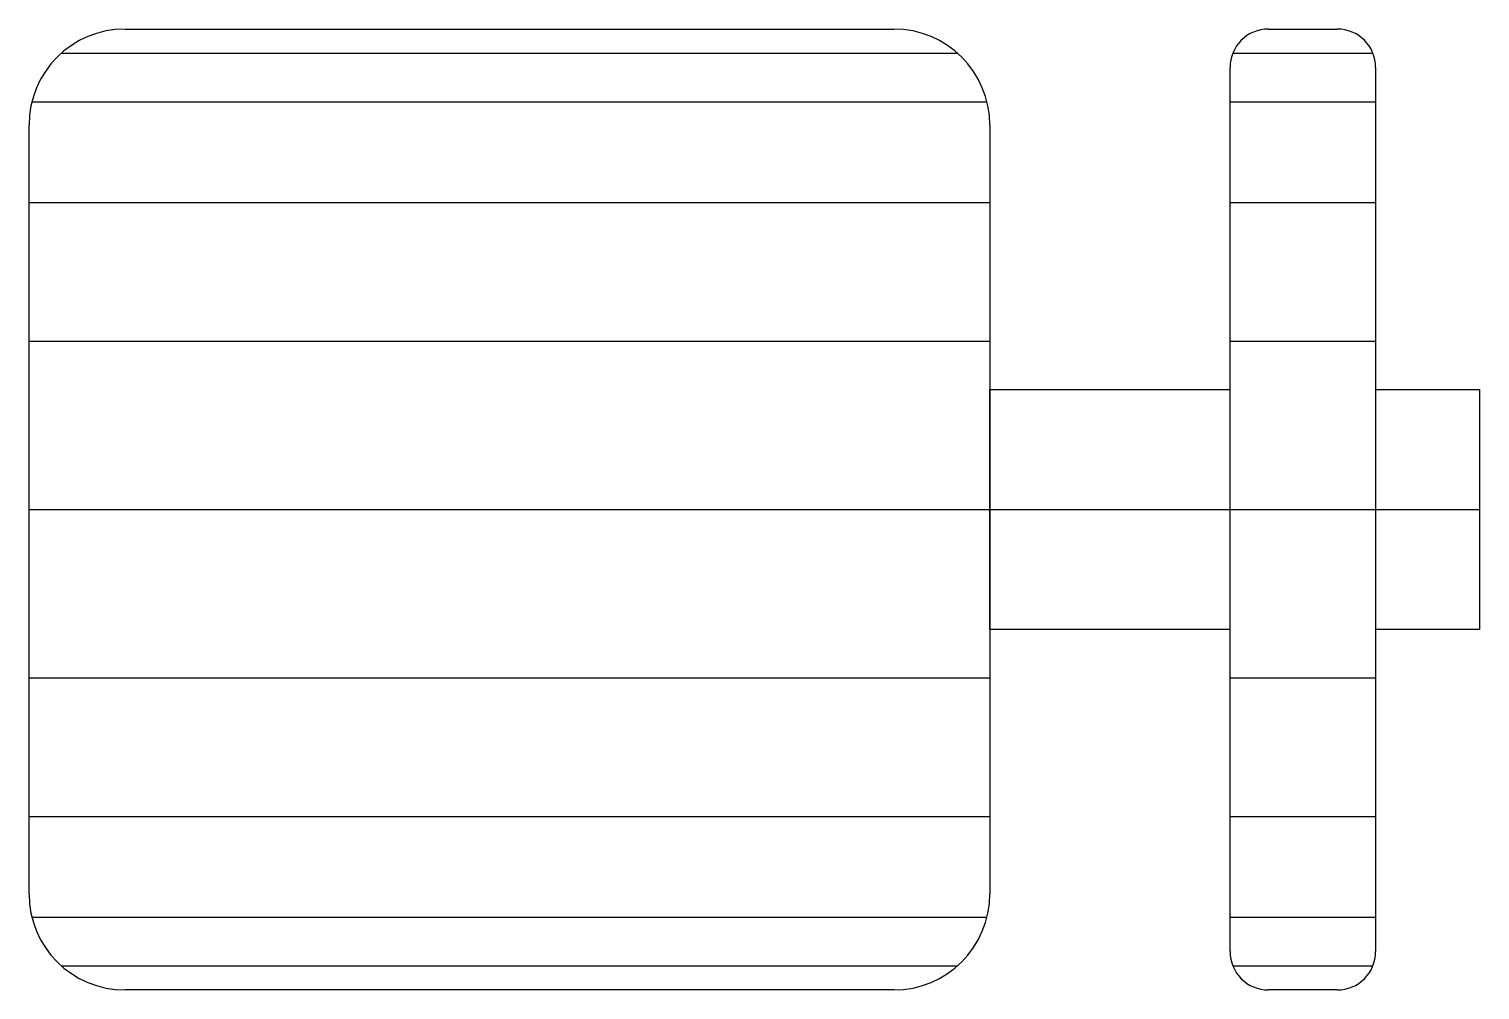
# Model space of a CAD drawing. Header units: millimetres. Extents: x -2927.532 to -2926.903, y 3721.274 to 3721.69.
import ezdxf

# ---------------------------------------------------------------- set-up
doc = ezdxf.new("R2010")
doc.units = ezdxf.units.MM
doc.header["$LTSCALE"] = 10
doc.linetypes.add('CENTER2', pattern=[1.125, 0.75, -0.125, 0.125, -0.125])
doc.layers.add('Ele_diagramas', color=2, linetype='Continuous')

msp = doc.modelspace()

# ---------------------------------------------------------------- linework, layer by layer
at = {"layer": 'Ele_diagramas', "color": 3}
for p, q in [((-2927.49021, 3721.6905), (-2927.15688, 3721.6905)), ((-2926.99438, 3721.6905), (-2926.96458, 3721.6905)), ((-2927.01104, 3721.2905), (-2927.01104, 3721.67383)), ((-2926.94791, 3721.67383), (-2926.94791, 3721.2905)), ((-2927.53188, 3721.3155), (-2927.53188, 3721.64883)), ((-2927.11521, 3721.64883), (-2927.11521, 3721.3155)), ((-2927.11521, 3721.43008), (-2927.11521, 3721.53425)), ((-2927.11521, 3721.53425), (-2927.01104, 3721.53425)), ((-2926.94791, 3721.53425), (-2926.90267, 3721.53425)), ((-2926.90267, 3721.43008), (-2926.90267, 3721.53425)), ((-2927.01104, 3721.43008), (-2927.11521, 3721.43008)), ((-2926.90267, 3721.43008), (-2926.94791, 3721.43008)), ((-2927.15688, 3721.27383), (-2927.49021, 3721.27383)), ((-2926.96458, 3721.27383), (-2926.99438, 3721.27383))]:
    msp.add_line(p, q, dxfattribs=at)
at = {"layer": 'Ele_diagramas', "color": 1}
for p, q in [((-2927.51789, 3721.67998), (-2927.1292, 3721.67998)), ((-2927.00987, 3721.67998), (-2926.94909, 3721.67998)), ((-2927.53064, 3721.65893), (-2927.11645, 3721.65893)), ((-2927.01104, 3721.65893), (-2926.94791, 3721.65893)), ((-2927.53188, 3721.61534), (-2927.11521, 3721.61534)), ((-2927.01104, 3721.61534), (-2926.94791, 3721.61534)), ((-2927.53188, 3721.55521), (-2927.11521, 3721.55521)), ((-2927.01104, 3721.55521), (-2926.94791, 3721.55521)), ((-2927.53188, 3721.40912), (-2927.11521, 3721.40912)), ((-2927.01104, 3721.40912), (-2926.94791, 3721.40912)), ((-2927.53188, 3721.34899), (-2927.11521, 3721.34899)), ((-2927.01104, 3721.34899), (-2926.94791, 3721.34899)), ((-2927.53064, 3721.3054), (-2927.11645, 3721.3054)), ((-2927.01104, 3721.3054), (-2926.94791, 3721.3054)), ((-2927.51789, 3721.28435), (-2927.1292, 3721.28435)), ((-2927.00987, 3721.28435), (-2926.94909, 3721.28435))]:
    msp.add_line(p, q, dxfattribs=at)
at = {"layer": 'Ele_diagramas', "color": 1, "linetype": 'CENTER2', "ltscale": 0.1}
msp.add_line((-2927.53188, 3721.48217), (-2926.90267, 3721.48217), dxfattribs=at)
at = {"layer": 'Ele_diagramas', "color": 3}
for centre, radius, start, end in [((-2927.49021, 3721.64883), 0.04167, 90, 180), ((-2927.15688, 3721.64883), 0.04167, 0, 90), ((-2926.99438, 3721.67383), 0.01667, 90, 180), ((-2926.96458, 3721.67383), 0.01667, 0, 90), ((-2927.49021, 3721.3155), 0.04167, 180, 270), ((-2927.15688, 3721.3155), 0.04167, 270, 0), ((-2926.99438, 3721.2905), 0.01667, 180, 270), ((-2926.96458, 3721.2905), 0.01667, 270, 0)]:
    msp.add_arc(centre, radius, start, end, dxfattribs=at)

doc.saveas('drawing.dxf')
